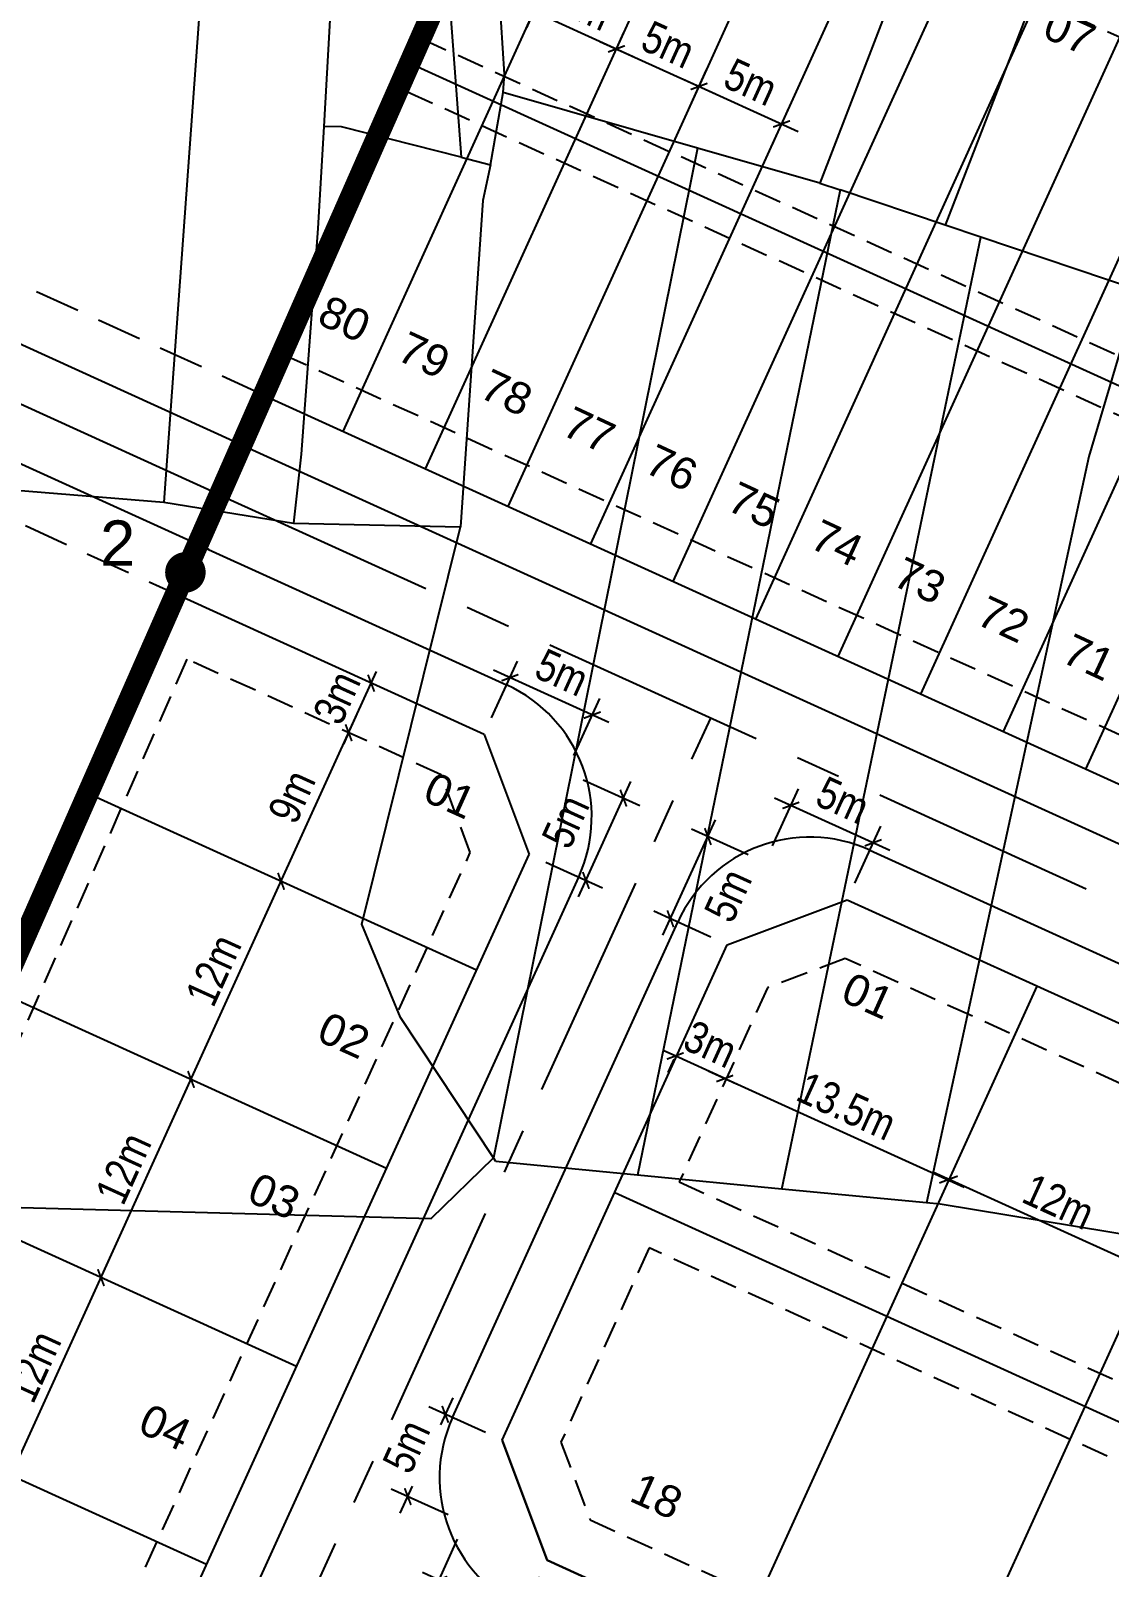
# Model space of a CAD drawing. Extents: x 597165 to 598689, y 1181586 to 1183364.
# Drawn here: x 597508 to 597567.5, y 1183097 to 1183181.8 of the extents above; entities that cross this region are included whole.
import ezdxf
from ezdxf.enums import TextEntityAlignment as Align

# ---------------------------------------------------------------- set-up
doc = ezdxf.new("R2010")
doc.units = 0
doc.header["$MEASUREMENT"] = 0
for name, pattern in [('CENTER', [2, 1.25, -0.25, 0.25, -0.25]), ('DASHED', [0.75, 0.5, -0.25]), ('LOGIOI', [4, 3, -1])]:
    doc.linetypes.add(name, pattern=pattern)
doc.layers.get('0').update_dxf_attribs({"linetype": 'CONTINUOUS'})
doc.layers.get('DEFPOINTS').update_dxf_attribs({"color": 8, "linetype": 'CONTINUOUS'})
for name, color, linetype in [('CGXD', 3, 'CONTINUOUS'), ('DIM-T', 7, 'CONTINUOUS'), ('MOCRANH', 7, 'CONTINUOUS'), ('NEN-HT', 8, 'CONTINUOUS'), ('NET-LENGOAI', 4, 'CONTINUOUS'), ('NET-LETRONG', 5, 'CONTINUOUS'), ('NET-PLO', 2, 'CONTINUOUS'), ('NET-TIM', 2, 'CENTER'), ('RANH_QUY_HOACH', 7, 'LOGIOI'), ('RANHGIAODAT', 150, 'LOGIOI'), ('TEXT-SOLO', 7, 'CONTINUOUS')]:
    doc.layers.add(name, color=color, linetype=linetype)
doc.styles.add('AVO', font='VHELVEN.TTF')
doc.styles.add('VHEL-C-R', font='VHELVCN.TTF')
doc.styles.add('VHELVEB', font='VHELVEB.TTF')
doc.dimstyles.new('TL1000', dxfattribs={"dimscale": 0, "dimtxt": 2, "dimasz": 0.7, "dimexe": 1, "dimexo": 1, "dimgap": 0.5, "dimtad": 1, "dimdec": 1, "dimzin": 12, "dimtxsty": 'VHEL-C-R', "dimblk1": 'ARCHTICK', "dimblk2": 'ARCHTICK', "dimsah": 1, "dimcen": -0.09, "dimdle": 1, "dimclrd": 256, "dimclre": 256, "dimclrt": 256, "dimazin": 3, "dimtfac": 0.005, "dimtdec": 1, "dimtix": 1, "dimtmove": 0, "dimatfit": 3, "dimtolj": 1, "dimtzin": 0})

# ---------------------------------------------------------------- blocks, each defined once
blk = doc.blocks.new('_ARCHTICK')
at = {"color": 0, "linetype": 'BYBLOCK', "const_width": 0.15}
blk.add_lwpolyline([(-0.5, -0.5), (0.5, 0.5)], dxfattribs=at)
blk = doc.blocks.new('*D1043')
at = {"linetype": 'BYBLOCK'}
for p, q in [((597534.842, 1183183.24), (597541.215, 1183180.343)), ((597535.608, 1183182.508), (597535.339, 1183181.916)), ((597540.062, 1183180.224), (597540.718, 1183181.668))]:
    blk.add_line(p, q, dxfattribs=at)
at = {"layer": 'DEFPOINTS', "color": 0, "linetype": 'BYBLOCK'}
for p in [(597536.021, 1183183.418), (597540.304, 1183180.757), (597539.648, 1183179.313)]:
    blk.add_point(p, dxfattribs=at)
at = {"linetype": 'BYBLOCK', "xscale": 0.7, "yscale": 0.7, "zscale": 0.7}
for p, rotation in [((597535.753, 1183182.827), 155.5524836828186), ((597540.304, 1183180.757), 335.5524836828185)]:
    blk.add_blockref('_ARCHTICK', p, dxfattribs=dict(at, rotation=rotation))
at = {"linetype": 'BYBLOCK', "insert": (597538.605, 1183183.061), "char_height": 1.75, "attachment_point": 5, "rotation": 335.55248, "style": 'VHEL-C-R'}
blk.add_mtext('\\A1;5m', dxfattribs=at)
blk = doc.blocks.new('*D1042')
at = {"linetype": 'BYBLOCK'}
for p, q in [((597540.062, 1183180.224), (597540.718, 1183181.668)), ((597539.394, 1183181.171), (597545.766, 1183178.274)), ((597544.34, 1183177.554), (597545.27, 1183179.598))]:
    blk.add_line(p, q, dxfattribs=at)
at = {"layer": 'DEFPOINTS', "color": 0, "linetype": 'BYBLOCK'}
for p in [(597539.648, 1183179.313), (597544.856, 1183178.688), (597543.927, 1183176.644)]:
    blk.add_point(p, dxfattribs=at)
at = {"linetype": 'BYBLOCK', "xscale": 0.7, "yscale": 0.7, "zscale": 0.7}
for p, rotation in [((597540.304, 1183180.757), 155.5524836828186), ((597544.856, 1183178.688), 335.5524836828185)]:
    blk.add_blockref('_ARCHTICK', p, dxfattribs=dict(at, rotation=rotation))
at = {"linetype": 'BYBLOCK', "insert": (597543.157, 1183180.991), "char_height": 1.75, "attachment_point": 5, "rotation": 335.55248, "style": 'VHEL-C-R'}
blk.add_mtext('\\A1;5m', dxfattribs=at)
blk = doc.blocks.new('*D1041')
at = {"linetype": 'BYBLOCK'}
for p, q in [((597543.946, 1183179.102), (597550.318, 1183176.205)), ((597544.34, 1183177.554), (597545.27, 1183179.598)), ((597548.863, 1183175.42), (597549.822, 1183177.529))]:
    blk.add_line(p, q, dxfattribs=at)
at = {"layer": 'DEFPOINTS', "color": 0, "linetype": 'BYBLOCK'}
for p in [(597543.927, 1183176.644), (597549.408, 1183176.619), (597548.449, 1183174.51)]:
    blk.add_point(p, dxfattribs=at)
at = {"linetype": 'BYBLOCK', "xscale": 0.7, "yscale": 0.7, "zscale": 0.7}
for p, rotation in [((597544.856, 1183178.688), 155.5524836828186), ((597549.408, 1183176.619), 335.5524836828185)]:
    blk.add_blockref('_ARCHTICK', p, dxfattribs=dict(at, rotation=rotation))
at = {"linetype": 'BYBLOCK', "insert": (597547.709, 1183178.922), "char_height": 1.75, "attachment_point": 5, "rotation": 335.55248, "style": 'VHEL-C-R'}
blk.add_mtext('\\A1;5m', dxfattribs=at)
blk = doc.blocks.new('*D991')
at = {"linetype": 'BYBLOCK'}
blk.add_line((597506.498, 1183101.181), (597512.292, 1183113.926), dxfattribs=at)
at = {"layer": 'DEFPOINTS', "color": 0, "linetype": 'BYBLOCK'}
for p in [(597511.878, 1183113.015), (597511.878, 1183113.015), (597506.912, 1183102.091)]:
    blk.add_point(p, dxfattribs=at)
at = {"linetype": 'BYBLOCK', "xscale": 0.7, "yscale": 0.7, "zscale": 0.7}
for p, rotation in [((597511.878, 1183113.015), 65.55248368399015), ((597506.912, 1183102.091), 245.5524836839901)]:
    blk.add_blockref('_ARCHTICK', p, dxfattribs=dict(at, rotation=rotation))
at = {"linetype": 'BYBLOCK', "insert": (597508.143, 1183108.122), "char_height": 1.75, "attachment_point": 5, "rotation": 65.55248, "style": 'VHEL-C-R'}
blk.add_mtext('\\A1;12m', dxfattribs=at)
blk = doc.blocks.new('*D990')
at = {"linetype": 'BYBLOCK'}
blk.add_line((597511.464, 1183112.105), (597517.258, 1183124.85), dxfattribs=at)
at = {"layer": 'DEFPOINTS', "color": 0, "linetype": 'BYBLOCK'}
for p in [(597516.845, 1183123.94), (597516.845, 1183123.94), (597511.878, 1183113.015)]:
    blk.add_point(p, dxfattribs=at)
at = {"linetype": 'BYBLOCK', "xscale": 0.7, "yscale": 0.7, "zscale": 0.7}
for p, rotation in [((597516.845, 1183123.94), 65.55248368399015), ((597511.878, 1183113.015), 245.5524836839901)]:
    blk.add_blockref('_ARCHTICK', p, dxfattribs=dict(at, rotation=rotation))
at = {"linetype": 'BYBLOCK', "insert": (597513.11, 1183119.047), "char_height": 1.75, "attachment_point": 5, "rotation": 65.55248, "style": 'VHEL-C-R'}
blk.add_mtext('\\A1;12m', dxfattribs=at)
blk = doc.blocks.new('*D989')
at = {"linetype": 'BYBLOCK'}
blk.add_line((597516.431, 1183123.029), (597522.225, 1183135.774), dxfattribs=at)
at = {"layer": 'DEFPOINTS', "color": 0, "linetype": 'BYBLOCK'}
for p in [(597521.811, 1183134.864), (597521.811, 1183134.864), (597516.845, 1183123.94)]:
    blk.add_point(p, dxfattribs=at)
at = {"linetype": 'BYBLOCK', "xscale": 0.7, "yscale": 0.7, "zscale": 0.7}
for p, rotation in [((597521.811, 1183134.864), 65.55248368399015), ((597516.845, 1183123.94), 245.5524836839901)]:
    blk.add_blockref('_ARCHTICK', p, dxfattribs=dict(at, rotation=rotation))
at = {"linetype": 'BYBLOCK', "insert": (597518.076, 1183129.971), "char_height": 1.75, "attachment_point": 5, "rotation": 65.55248, "style": 'VHEL-C-R'}
blk.add_mtext('\\A1;12m', dxfattribs=at)
blk = doc.blocks.new('*D988')
at = {"linetype": 'BYBLOCK'}
blk.add_line((597521.397, 1183133.953), (597525.95, 1183143.967), dxfattribs=at)
at = {"layer": 'DEFPOINTS', "color": 0, "linetype": 'BYBLOCK'}
for p in [(597525.536, 1183143.057), (597525.536, 1183143.057), (597521.811, 1183134.864)]:
    blk.add_point(p, dxfattribs=at)
at = {"linetype": 'BYBLOCK', "xscale": 0.7, "yscale": 0.7, "zscale": 0.7}
for p, rotation in [((597525.536, 1183143.057), 65.55248368399015), ((597521.811, 1183134.864), 245.5524836839901)]:
    blk.add_blockref('_ARCHTICK', p, dxfattribs=dict(at, rotation=rotation))
at = {"linetype": 'BYBLOCK', "insert": (597522.405, 1183139.537), "char_height": 1.75, "attachment_point": 5, "rotation": 65.55248, "style": 'VHEL-C-R'}
blk.add_mtext('\\A1;9m', dxfattribs=at)
blk = doc.blocks.new('*D987')
at = {"linetype": 'BYBLOCK'}
for p, q in [((597526.777, 1183145.788), (597527.067, 1183146.425)), ((597525.536, 1183143.057), (597526.777, 1183145.788)), ((597525.536, 1183143.057), (597525.246, 1183142.419))]:
    blk.add_line(p, q, dxfattribs=at)
at = {"layer": 'DEFPOINTS', "color": 0, "linetype": 'BYBLOCK'}
for p in [(597526.777, 1183145.788), (597526.777, 1183145.788), (597525.536, 1183143.057)]:
    blk.add_point(p, dxfattribs=at)
at = {"linetype": 'BYBLOCK', "xscale": 0.7, "yscale": 0.7, "zscale": 0.7}
for p, rotation in [((597526.777, 1183145.788), 245.5524836839901), ((597525.536, 1183143.057), 65.55248368399018)]:
    blk.add_blockref('_ARCHTICK', p, dxfattribs=dict(at, rotation=rotation))
at = {"linetype": 'BYBLOCK', "insert": (597524.888, 1183144.999), "char_height": 1.75, "attachment_point": 5, "rotation": 65.55248, "style": 'VHEL-C-R'}
blk.add_mtext('\\A1;3m', dxfattribs=at)
blk = doc.blocks.new('*D844')
at = {"linetype": 'BYBLOCK'}
blk.add_line((597559.476, 1183117.992), (597545.366, 1183124.406), dxfattribs=at)
at = {"layer": 'DEFPOINTS', "color": 0, "linetype": 'BYBLOCK'}
for p in [(597546.276, 1183123.992), (597546.276, 1183123.992), (597558.566, 1183118.405)]:
    blk.add_point(p, dxfattribs=at)
at = {"linetype": 'BYBLOCK', "xscale": 0.7, "yscale": 0.7, "zscale": 0.7}
for p, rotation in [((597546.276, 1183123.992), 155.5524836898488), ((597558.566, 1183118.405), 335.5524836898488)]:
    blk.add_blockref('_ARCHTICK', p, dxfattribs=dict(at, rotation=rotation))
at = {"linetype": 'BYBLOCK', "insert": (597552.998, 1183122.468), "char_height": 1.75, "attachment_point": 5, "rotation": 335.55248, "style": 'VHEL-C-R'}
blk.add_mtext('\\A1;13.5m', dxfattribs=at)
blk = doc.blocks.new('*D843')
at = {"linetype": 'BYBLOCK'}
for p, q in [((597543.545, 1183125.234), (597542.908, 1183125.524)), ((597543.463, 1183125.053), (597543.132, 1183124.324)), ((597546.276, 1183123.992), (597543.545, 1183125.234)), ((597546.276, 1183123.992), (597546.914, 1183123.703))]:
    blk.add_line(p, q, dxfattribs=at)
at = {"layer": 'DEFPOINTS', "color": 0, "linetype": 'BYBLOCK'}
for p in [(597543.877, 1183125.963), (597543.545, 1183125.234), (597546.276, 1183123.992)]:
    blk.add_point(p, dxfattribs=at)
at = {"linetype": 'BYBLOCK', "xscale": 0.7, "yscale": 0.7, "zscale": 0.7}
for p, rotation in [((597543.545, 1183125.234), 335.5524836898488), ((597546.276, 1183123.992), 155.5524836898488)]:
    blk.add_blockref('_ARCHTICK', p, dxfattribs=dict(at, rotation=rotation))
at = {"linetype": 'BYBLOCK', "insert": (597545.488, 1183125.882), "char_height": 1.75, "attachment_point": 5, "rotation": 335.55248, "style": 'VHEL-C-R'}
blk.add_mtext('\\A1;3m', dxfattribs=at)
blk = doc.blocks.new('*D641')
at = {"linetype": 'BYBLOCK'}
for p, q in [((597542.867, 1183131.886), (597545.757, 1183138.245)), ((597547.566, 1183136.324), (597544.433, 1183137.748)), ((597545.503, 1183131.786), (597542.37, 1183133.21))]:
    blk.add_line(p, q, dxfattribs=at)
at = {"layer": 'DEFPOINTS', "color": 0, "linetype": 'BYBLOCK'}
for p in [(597545.344, 1183137.334), (597548.477, 1183135.91), (597546.414, 1183131.372)]:
    blk.add_point(p, dxfattribs=at)
at = {"linetype": 'BYBLOCK', "xscale": 0.7, "yscale": 0.7, "zscale": 0.7}
for p, rotation in [((597545.344, 1183137.334), 65.55248368726099), ((597543.281, 1183132.797), 245.552483687261)]:
    blk.add_blockref('_ARCHTICK', p, dxfattribs=dict(at, rotation=rotation))
at = {"linetype": 'BYBLOCK', "insert": (597546.462, 1183134.088), "char_height": 1.75, "attachment_point": 5, "rotation": 65.55248, "style": 'VHEL-C-R'}
blk.add_mtext('\\A1;5m', dxfattribs=at)
blk = doc.blocks.new('*D640')
at = {"linetype": 'BYBLOCK'}
for p, q in [((597548.909, 1183136.829), (597550.334, 1183139.962)), ((597549.009, 1183139.465), (597555.369, 1183136.574)), ((597553.448, 1183134.765), (597554.873, 1183137.898))]:
    blk.add_line(p, q, dxfattribs=at)
at = {"layer": 'DEFPOINTS', "color": 0, "linetype": 'BYBLOCK'}
for p in [(597554.459, 1183136.988), (597548.495, 1183135.918), (597553.035, 1183133.855)]:
    blk.add_point(p, dxfattribs=at)
at = {"linetype": 'BYBLOCK', "xscale": 0.7, "yscale": 0.7, "zscale": 0.7}
for p, rotation in [((597549.92, 1183139.052), 155.5524836841455), ((597554.459, 1183136.988), 335.5524836841455)]:
    blk.add_blockref('_ARCHTICK', p, dxfattribs=dict(at, rotation=rotation))
at = {"linetype": 'BYBLOCK', "insert": (597552.786, 1183139.332), "char_height": 1.75, "attachment_point": 5, "rotation": 335.55248, "style": 'VHEL-C-R'}
blk.add_mtext('\\A1;5m', dxfattribs=at)
blk = doc.blocks.new('*D639')
at = {"linetype": 'BYBLOCK'}
for p, q in [((597531.276, 1183106.39), (597530.601, 1183104.906)), ((597533.084, 1183104.469), (597529.951, 1183105.893)), ((597531.021, 1183099.931), (597527.888, 1183101.356)), ((597528.385, 1183100.031), (597529.059, 1183101.515))]:
    blk.add_line(p, q, dxfattribs=at)
at = {"layer": 'DEFPOINTS', "color": 0, "linetype": 'BYBLOCK'}
for p in [(597533.995, 1183104.055), (597528.799, 1183100.942), (597531.932, 1183099.517)]:
    blk.add_point(p, dxfattribs=at)
at = {"linetype": 'BYBLOCK', "xscale": 0.7, "yscale": 0.7, "zscale": 0.7}
for p, rotation in [((597530.862, 1183105.48), 65.55248368493525), ((597528.799, 1183100.942), 245.5524836849353)]:
    blk.add_blockref('_ARCHTICK', p, dxfattribs=dict(at, rotation=rotation))
at = {"linetype": 'BYBLOCK', "insert": (597528.726, 1183103.712), "char_height": 1.75, "attachment_point": 5, "rotation": 65.55248, "style": 'VHEL-C-R'}
blk.add_mtext('\\A1;5m', dxfattribs=at)
blk = doc.blocks.new('*D638')
at = {"linetype": 'BYBLOCK'}
for p, q in [((597531.524, 1183098.588), (597530.1, 1183095.454)), ((597529.603, 1183096.778), (597531.087, 1183096.104)), ((597536.063, 1183096.524), (597534.639, 1183093.391)), ((597535.963, 1183093.887), (597534.479, 1183094.562))]:
    blk.add_line(p, q, dxfattribs=at)
at = {"layer": 'DEFPOINTS', "color": 0, "linetype": 'BYBLOCK'}
for p in [(597531.938, 1183099.498), (597536.477, 1183097.434), (597535.053, 1183094.301)]:
    blk.add_point(p, dxfattribs=at)
at = {"linetype": 'BYBLOCK', "xscale": 0.7, "yscale": 0.7, "zscale": 0.7}
for p, rotation in [((597530.513, 1183096.365), 155.5524836841455), ((597535.053, 1183094.301), 335.5524836841455)]:
    blk.add_blockref('_ARCHTICK', p, dxfattribs=dict(at, rotation=rotation))
at = {"linetype": 'BYBLOCK', "insert": (597532.281, 1183094.228), "char_height": 1.75, "attachment_point": 5, "rotation": 335.55248, "style": 'VHEL-C-R'}
blk.add_mtext('\\A1;5m', dxfattribs=at)
blk = doc.blocks.new('*D637')
at = {"linetype": 'BYBLOCK'}
for p, q in [((597538.209, 1183134.004), (597541.099, 1183140.362)), ((597538.463, 1183140.463), (597541.596, 1183139.038)), ((597536.4, 1183135.925), (597539.533, 1183134.5))]:
    blk.add_line(p, q, dxfattribs=at)
at = {"layer": 'DEFPOINTS', "color": 0, "linetype": 'BYBLOCK'}
for p in [(597537.552, 1183140.876), (597540.685, 1183139.452), (597535.489, 1183136.339)]:
    blk.add_point(p, dxfattribs=at)
at = {"linetype": 'BYBLOCK', "xscale": 0.7, "yscale": 0.7, "zscale": 0.7}
for p, rotation in [((597540.685, 1183139.452), 65.55248368128092), ((597538.622, 1183134.914), 245.5524836812809)]:
    blk.add_blockref('_ARCHTICK', p, dxfattribs=dict(at, rotation=rotation))
at = {"linetype": 'BYBLOCK', "insert": (597537.504, 1183138.161), "char_height": 1.75, "attachment_point": 5, "rotation": 65.55248, "style": 'VHEL-C-R'}
blk.add_mtext('\\A1;5m', dxfattribs=at)
blk = doc.blocks.new('*D636')
at = {"linetype": 'BYBLOCK'}
for p, q in [((597533.421, 1183143.87), (597534.845, 1183147.003)), ((597539.881, 1183143.615), (597533.521, 1183146.507)), ((597537.96, 1183141.806), (597539.385, 1183144.94))]:
    blk.add_line(p, q, dxfattribs=at)
at = {"layer": 'DEFPOINTS', "color": 0, "linetype": 'BYBLOCK'}
for p in [(597534.432, 1183146.093), (597533.007, 1183142.96), (597537.546, 1183140.896)]:
    blk.add_point(p, dxfattribs=at)
at = {"linetype": 'BYBLOCK', "xscale": 0.7, "yscale": 0.7, "zscale": 0.7}
for p, rotation in [((597534.432, 1183146.093), 155.5524836841455), ((597538.971, 1183144.029), 335.5524836841455)]:
    blk.add_blockref('_ARCHTICK', p, dxfattribs=dict(at, rotation=rotation))
at = {"linetype": 'BYBLOCK', "insert": (597537.298, 1183146.373), "char_height": 1.75, "attachment_point": 5, "rotation": 335.55248, "style": 'VHEL-C-R'}
blk.add_mtext('\\A1;5m', dxfattribs=at)
blk = doc.blocks.new('*D28')
at = {"linetype": 'BYBLOCK'}
blk.add_line((597557.749, 1183118.854), (597570.494, 1183113.06), dxfattribs=at)
at = {"layer": 'DEFPOINTS', "color": 0, "linetype": 'BYBLOCK'}
for p in [(597558.66, 1183118.44), (597569.584, 1183113.474), (597569.584, 1183113.474)]:
    blk.add_point(p, dxfattribs=at)
at = {"linetype": 'BYBLOCK', "xscale": 0.7, "yscale": 0.7, "zscale": 0.7}
for p, rotation in [((597558.66, 1183118.44), 155.5524836869335), ((597569.584, 1183113.474), 335.5524836869336)]:
    blk.add_blockref('_ARCHTICK', p, dxfattribs=dict(at, rotation=rotation))
at = {"linetype": 'BYBLOCK', "insert": (597564.691, 1183117.209), "char_height": 1.75, "attachment_point": 5, "rotation": 335.55248, "style": 'VHEL-C-R'}
blk.add_mtext('\\A1;12m', dxfattribs=at)

msp = doc.modelspace()

# ---------------------------------------------------------------- linework, layer by layer
at = {"layer": 'CGXD', "linetype": 'DASHED', "ltscale": 3}
msp.add_lwpolyline([(597536.1472, 1183195.8991), (597529.5254, 1183181.3336), (597588.7439, 1183154.4117), (597652.4678, 1183125.4415), (597713.9158, 1183097.506), (597719.0391, 1183108.7755), (597717.2406, 1183113.5703), (597659.0895, 1183140.007), (597595.3657, 1183168.9771), (597536.1472, 1183195.8991)], dxfattribs=at)
for points in [[(597595.3657, 1183168.9771), (597536.1472, 1183195.8991), (597529.5254, 1183181.3336), (597588.7439, 1183154.4117), (597652.4678, 1183125.4415), (597713.9158, 1183097.506), (597719.0391, 1183108.7755), (597717.2406, 1183113.5703), (597659.0895, 1183140.007)], [(597587.5023, 1183151.6807), (597528.2778, 1183178.6054), (597521.8499, 1183163.9518), (597580.8806, 1183137.1152), (597644.6044, 1183108.1451), (597690.1215, 1183087.4521), (597696.7432, 1183102.0175), (597651.2262, 1183122.7105)], [(597532.2426, 1183136.4456), (597530.6327, 1183140.7395), (597516.611, 1183147.114), (597495.9975, 1183100.3412), (597451.2167, 1182996.142), (597462.5528, 1182990.9884), (597466.8467, 1182992.5983)], [(597552.9226, 1183130.606), (597548.6287, 1183128.9961), (597543.7628, 1183118.2929), (597644.8107, 1183072.3545), (597649.6479, 1183082.9945), (597648.0026, 1183087.3807)], [(597542.1074, 1183114.6515), (597537.2415, 1183103.9483), (597538.8514, 1183099.6544), (597633.9954, 1183056.4), (597638.2893, 1183058.0099), (597643.1552, 1183068.7131)]]:
    msp.add_lwpolyline(points, close=True, dxfattribs=at)
at = {"layer": 'MOCRANH'}
msp.add_lwpolyline([(598297.3967, 1182239.54), (598213.8261, 1182511.342), (598335.1729, 1182835.3919), (598344.6661, 1182860.743), (597547.8605, 1183222.9796), (597536.9709, 1183198.2708), (597494.1637, 1183101.1393), (597439.7212, 1182974.4588), (597407.6696, 1182885.2338), (597394.7271, 1182848.3776), (597374.3757, 1182758.7003), (597340.8217, 1182551.4599), (597340.2111, 1182461.6352), (597341.3721, 1182437.3595)], dxfattribs=at)
msp.add_lwpolyline([(598297.3967, 1182239.54), (598213.8261, 1182511.342), (598335.1729, 1182835.3919), (598344.6661, 1182860.743), (597547.8605, 1183222.9796), (597536.9709, 1183198.2708), (597494.1637, 1183101.1393), (597439.7212, 1182974.4588), (597407.6696, 1182885.2338), (597394.7271, 1182848.3776), (597374.3757, 1182758.7003), (597340.8217, 1182551.4599), (597340.2111, 1182461.6352), (597341.3721, 1182437.3595)], dxfattribs=at)
at = {"layer": 'MOCRANH', "const_width": 1.1169}
msp.add_lwpolyline([(597515.9742, 1183151.8954, 1), (597517.0911, 1183151.8954, 1)], format="xyb", close=True, dxfattribs=at)
at = {"layer": 'MOCRANH', "color": 1, "const_width": 0.5585}
msp.add_lwpolyline([(597516.2534, 1183151.8954, 1), (597516.8119, 1183151.8954, 1)], format="xyb", close=True, dxfattribs=at)
at = {"layer": 'MOCRANH', "color": 1}
msp.add_point((597516.0715, 1183150.849), dxfattribs=at)
at = {"layer": 'NEN-HT', "linetype": 'CONTINUOUS'}
for p, q in [((597528.53, 1183218.07), (597531.74, 1183174.78)), ((597566.77, 1183212.86), (597554.51, 1183181.12)), ((597534.13, 1183179.37), (597533.41, 1183190.52)), ((597517.69, 1183188.09), (597515.34, 1183155.76)), ((597564.08, 1183185.67), (597558.43, 1183171.03)), ((597524.58, 1183183.83), (597524.16, 1183176.48)), ((597554.51, 1183181.12), (597551.51, 1183173.36)), ((597534.05, 1183178.35), (597534.13, 1183179.37)), ((597533.36, 1183174.37), (597534.05, 1183178.35)), ((597544.77, 1183175.29), (597534.05, 1183178.35)), ((597524.16, 1183176.48), (597523.84, 1183170.86)), ((597525.15, 1183176.46), (597524.16, 1183176.48)), ((597531.74, 1183174.78), (597525.15, 1183176.46)), ((597531.74, 1183174.78), (597533.36, 1183174.37)), ((597544.77, 1183175.29), (597533.53, 1183119.61)), ((597551.51, 1183173.36), (597544.77, 1183175.29)), ((597533.36, 1183174.37), (597532.94, 1183172.4)), ((597552.63, 1183172.98), (597541.47, 1183118.66)), ((597551.51, 1183173.36), (597552.63, 1183172.98)), ((597558.43, 1183171.03), (597552.63, 1183172.98)), ((597532.94, 1183172.4), (597531.71, 1183154.41)), ((597523.84, 1183170.86), (597522.92, 1183158.42)), ((597560.4, 1183170.37), (597558.43, 1183171.03)), ((597549.43, 1183117.9), (597560.4, 1183170.37)), ((597569.08, 1183167.45), (597560.4, 1183170.37)), ((597569.08, 1183167.45), (597566.35, 1183158.29)), ((597522.92, 1183158.42), (597522.5, 1183154.61)), ((597566.35, 1183158.29), (597557.39, 1183117.14)), ((597505.26, 1183156.58), (597515.34, 1183155.76)), ((597515.34, 1183155.76), (597522.5, 1183154.61)), ((597522.5, 1183154.61), (597531.71, 1183154.41)), ((597526.27, 1183132.51), (597531.71, 1183154.41)), ((597528.39, 1183127.36), (597526.27, 1183132.51)), ((597533.53, 1183119.61), (597528.39, 1183127.36)), ((597530.09, 1183116.27), (597533.53, 1183119.61)), ((597533.66, 1183119.41), (597533.53, 1183119.61)), ((597541.47, 1183118.66), (597533.66, 1183119.41)), ((597549.43, 1183117.9), (597541.47, 1183118.66)), ((597557.39, 1183117.14), (597549.43, 1183117.9)), ((597478.27, 1183117.65), (597530.09, 1183116.27)), ((597558.16, 1183117.07), (597557.39, 1183117.14)), ((597574.98, 1183114.28), (597558.16, 1183117.07))]:
    msp.add_line(p, q, dxfattribs=at)
at = {"layer": 'NET-LENGOAI', "ltscale": 20}
for p, q in [((597519.3604, 1183159.0459), (597499.0275, 1183168.2897)), ((597517.8175, 1183153.1564), (597496.5444, 1183162.8276)), ((597519.6271, 1183158.9247), (597701.9571, 1183076.0338)), ((597517.2072, 1183153.4339), (597534.2471, 1183145.6872)), ((597554.2746, 1183136.5823), (597651.681, 1183092.2993)), ((597471.7945, 1182988.9839), (597538.2189, 1183135.0936)), ((597531.2652, 1183105.3002), (597543.681, 1183132.6105))]:
    msp.add_line(p, q, dxfattribs=at)
for centre, start, end in [((597530.9362, 1183138.4045), 335.552484, 65.552484), ((597550.9637, 1183129.2996), 65.552484, 155.552484), ((597538.5479, 1183101.9894), 155.552484, 245.552484)]:
    msp.add_arc(centre, 8, start, end, dxfattribs=at)
at = {"layer": 'NET-LETRONG', "linetype": 'DASHED', "ltscale": 5}
for p, q in [((597520.8371, 1183161.6701), (597500.2691, 1183171.0207)), ((597516.811, 1183150.3186), (597495.3028, 1183160.0966))]:
    msp.add_line(p, q, dxfattribs=at)
at = {"layer": 'NET-LETRONG'}
for p, q in [((597520.8355, 1183161.6667), (597579.8459, 1183134.8394)), ((597533.0055, 1183142.9562), (597515.9973, 1183150.6885)), ((597533.0055, 1183142.9562), (597535.4879, 1183136.3352)), ((597469.0634, 1182990.2255), (597535.4879, 1183136.3352)), ((597546.412, 1183131.3689), (597553.033, 1183133.8513)), ((597553.033, 1183133.8513), (597650.3752, 1183089.5976)), ((597533.9962, 1183104.0587), (597546.412, 1183131.3689)), ((597533.9962, 1183104.0587), (597536.4786, 1183097.4377)), ((597536.4786, 1183097.4377), (597533.9962, 1183104.0587)), ((597536.4786, 1183097.4377), (597633.8851, 1183053.1547)), ((597633.8851, 1183053.1547), (597536.4786, 1183097.4377))]:
    msp.add_line(p, q, dxfattribs=at)
at = {"layer": 'NET-PLO'}
for p, q in [((597525.2255, 1183159.6709), (597541.7799, 1183196.0846)), ((597529.7772, 1183157.6016), (597546.3316, 1183194.0153)), ((597534.3289, 1183155.5323), (597550.8833, 1183191.946)), ((597538.8806, 1183153.463), (597555.435, 1183189.8767)), ((597543.4323, 1183151.3938), (597559.9867, 1183187.8074)), ((597547.984, 1183149.3245), (597564.5384, 1183185.7381)), ((597552.5357, 1183147.2552), (597569.0901, 1183183.6688)), ((597557.0874, 1183145.1859), (597573.6418, 1183181.5995)), ((597561.6391, 1183143.1166), (597578.1935, 1183179.5302)), ((597566.1908, 1183141.0473), (597582.7452, 1183177.4609)), ((597532.5909, 1183129.9628), (597511.031, 1183139.7644)), ((597546.9475, 1183092.6783), (597563.5019, 1183129.0919)), ((597527.6246, 1183119.0387), (597506.0647, 1183128.8403)), ((597557.8716, 1183087.712), (597574.426, 1183124.1256)), ((597522.6583, 1183108.1146), (597501.0983, 1183117.9162)), ((597540.2041, 1183117.7138), (597646.714, 1183069.2922)), ((597517.6919, 1183097.1906), (597496.132, 1183106.9921))]:
    msp.add_line(p, q, dxfattribs=at)
msp.add_lwpolyline([(597528.9046, 1183179.9681), (597588.1231, 1183153.0462), (597651.847, 1183124.076), (597715.5708, 1183095.1059)], dxfattribs=at)
at = {"layer": 'NET-TIM', "ltscale": 10}
for p, q in [((597518.824, 1183155.9943), (597497.786, 1183165.5587)), ((597518.4172, 1183156.1793), (597718.4012, 1183065.2625)), ((597469.973, 1182977.7286), (597545.5024, 1183143.8658))]:
    msp.add_line(p, q, dxfattribs=at)
at = {"layer": 'RANH_QUY_HOACH', "color": 1, "linetype": 'DASHED', "ltscale": 20, "const_width": 1.2, "flags": 128}
msp.add_lwpolyline([(598213.8261, 1182511.342), (598335.1729, 1182835.3919), (598344.6661, 1182860.743), (597547.8605, 1183222.9796), (597536.9709, 1183198.2708), (597494.1637, 1183101.1393), (597439.7212, 1182974.4588), (597407.6696, 1182885.2338), (597394.7271, 1182848.3776), (597374.3757, 1182758.7003), (597340.8217, 1182551.4599), (597340.2111, 1182461.6352), (597341.3721, 1182437.3595), (597345.3594, 1182366.2568), (597347.4489, 1182325.7368), (597346.6708, 1182267.2097), (597396.7196, 1181936.6184), (597442.3642, 1181957.8696), (597465.633, 1181971.3486), (597501.0995, 1181986.0417), (597656.5869, 1182038.5657), (597738.2962, 1182063.5406), (597807.4868, 1182085.32), (597867.7896, 1182104.3029), (597882.6286, 1182108.9741), (597915.464, 1182119.3104), (597990.1043, 1182142.8066), (598023.5178, 1182153.3249), (598090.3046, 1182174.3489), (598179.3376, 1182202.3758), (598297.3967, 1182239.54)], close=True, dxfattribs=at)
at = {"layer": 'RANH_QUY_HOACH', "color": 1, "linetype": 'CONTINUOUS', "ltscale": 20, "flags": 128}
msp.add_lwpolyline([(598297.3967, 1182239.54), (598213.8261, 1182511.342), (598335.1729, 1182835.3919), (598344.6661, 1182860.743), (597547.8605, 1183222.9796), (597536.9709, 1183198.2708), (597494.1637, 1183101.1393), (597439.7212, 1182974.4588), (597407.6696, 1182885.2338), (597394.7271, 1182848.3776), (597374.3757, 1182758.7003), (597340.8217, 1182551.4599), (597340.2111, 1182461.6352), (597341.3721, 1182437.3595)], dxfattribs=at)
at = {"layer": 'RANHGIAODAT', "color": 160, "linetype": 'CONTINUOUS', "ltscale": 2.5}
msp.add_lwpolyline([(598293.6241, 1182251.8099), (598213.8261, 1182511.342), (598335.1729, 1182835.3919), (598335.1729, 1182835.3919), (598335.1729, 1182835.3919), (598335.1729, 1182835.3919), (597536.9709, 1183198.2708), (597536.9709, 1183198.2708), (597536.9709, 1183198.2708), (597536.9709, 1183198.2708), (597536.9709, 1183198.2708), (597536.9709, 1183198.2708), (597536.9709, 1183198.2708), (597536.9709, 1183198.2708), (597536.9709, 1183198.2708), (597494.1637, 1183101.1393), (597439.7212, 1182974.4588), (597407.6696, 1182885.2338), (597394.7271, 1182848.3776), (597374.3757, 1182758.7003), (597340.8217, 1182551.4599), (597340.2111, 1182461.6352), (597341.3721, 1182437.3595)], dxfattribs=at)

# ---------------------------------------------------------------- texts
at = {"layer": 'MOCRANH', "color": 1, "style": 'VHELVEB'}
msp.add_text('2', height=2.5, dxfattribs=at).set_placement((597512.7987, 1183152.26), align=Align.CENTER)
at = {"layer": 'TEXT-SOLO', "color": 3, "style": 'AVO'}
for s, rotation, p in [('07', 335.786661, (597564.9333, 1183180.893)), ('80', 335.112736, (597524.9398, 1183165.0855)), ('79', 335.112736, (597529.3297, 1183163.0897)), ('78', 335.112736, (597533.8814, 1183161.0204)), ('77', 335.112736, (597538.4332, 1183158.9511)), ('76', 335.112736, (597542.9849, 1183156.8818)), ('75', 335.112736, (597547.5259, 1183154.8097)), ('74', 335.112736, (597552.0965, 1183152.7259)), ('73', 335.112736, (597556.6692, 1183150.6576)), ('72', 335.112736, (597561.2789, 1183148.5212)), ('71', 335.112736, (597565.9874, 1183146.4273)), ('01', 335.786661, (597530.7679, 1183138.8033)), ('01', 335.786661, (597553.8147, 1183127.7569)), ('02', 335.786661, (597524.9192, 1183125.5746)), ('03', 335.786661, (597521.073, 1183116.7148)), ('04', 335.786661, (597515.0624, 1183103.9714)), ('18', 335.786661, (597542.1686, 1183100.1826))]:
    msp.add_text(s, height=1.75, rotation=rotation, dxfattribs=at).set_placement(p, align=Align.CENTER)

# ---------------------------------------------------------------- dimensions: what is measured, and where the dimension line sits
at = {"layer": 'DIM-T', "color": 1}
for base, p1, p2, angle, picture, middle in [((597540.3042, 1183180.7573), (597536.0214, 1183183.4181), (597539.6477, 1183179.3132), 155.552484, '*D1043', (597538.6052, 1183183.0607)), ((597544.8559, 1183178.688), (597539.6477, 1183179.3132), (597543.9266, 1183176.6438), 155.552484, '*D1042', (597543.1569, 1183180.9914)), ((597549.4077, 1183176.6187), (597543.9266, 1183176.6438), (597548.4489, 1183174.5099), 155.552484, '*D1041', (597547.7086, 1183178.9221)), ((597526.7772, 1183145.7877), (597525.5357, 1183143.0567), (597526.7772, 1183145.7877), 245.552484, '*D987', (597524.8877, 1183144.999)), ((597525.5357, 1183143.0567), (597521.8109, 1183134.8636), (597525.5357, 1183143.0567), 245.552484, '*D988', (597522.4046, 1183139.5369)), ((597521.8109, 1183134.8636), (597516.8446, 1183123.9395), (597521.8109, 1183134.8636), 245.552484, '*D989', (597518.0761, 1183129.9706)), ((597543.5454, 1183125.2341), (597546.2764, 1183123.9925), (597543.8769, 1183125.9633), 155.552484, '*D843', (597545.4877, 1183125.882)), ((597516.8446, 1183123.9395), (597511.8783, 1183113.0154), (597516.8446, 1183123.9395), 245.552484, '*D990', (597513.1097, 1183119.0465)), ((597546.2764, 1183123.9925), (597558.566, 1183118.4054), (597546.2764, 1183123.9925), 155.552484, '*D844', (597552.998, 1183122.4676)), ((597569.5836, 1183113.4741), (597558.6595, 1183118.4404), (597569.5836, 1183113.4741), 155.552484, '*D28', (597564.6906, 1183117.209)), ((597511.8783, 1183113.0154), (597506.912, 1183102.0913), (597511.8783, 1183113.0154), 245.552484, '*D991', (597508.1434, 1183108.1224))]:
    dim = msp.add_linear_dim(base=base, p1=p1, p2=p2, angle=angle, dimstyle='TL1000', override={"dimscale": 1, "dimtxt": 1.75, "dimdsep": 46, "dimpost": 'm'}, dxfattribs=at)
    dim.commit()
    dim.dimension.update_dxf_attribs({"geometry": picture, "text_midpoint": middle})
at = {"layer": 'DIM-T'}
for base, p1, p2, angle, picture, middle in [((597534.4315, 1183146.0929), (597537.5463, 1183140.896), (597533.007, 1183142.9596), 155.552484, '*D636', (597537.2976, 1183146.3731)), ((597540.6855, 1183139.4521), (597535.4894, 1183136.3386), (597537.5524, 1183140.8764), 65.552484, '*D637', (597537.5036, 1183138.1608)), ((597554.459, 1183136.988), (597548.4953, 1183135.9183), (597553.0345, 1183133.8547), 335.552484, '*D640', (597552.7859, 1183139.3319)), ((597545.3435, 1183137.3345), (597546.4135, 1183131.3723), (597548.4765, 1183135.9101), 65.552484, '*D641', (597546.4624, 1183134.0879)), ((597528.7987, 1183100.9418), (597533.9947, 1183104.0553), (597531.9317, 1183099.5174), 245.552484, '*D639', (597528.7264, 1183103.7125)), ((597535.0526, 1183094.301), (597531.9378, 1183099.4979), (597536.4771, 1183097.4343), 335.552484, '*D638', (597532.2807, 1183094.228))]:
    dim = msp.add_linear_dim(base=base, p1=p1, p2=p2, angle=angle, dimstyle='TL1000', override={"dimscale": 1, "dimtxt": 1.75, "dimpost": 'm'}, dxfattribs=at)
    dim.commit()
    dim.dimension.update_dxf_attribs({"geometry": picture, "text_midpoint": middle, "dimtype": 161})

doc.saveas('drawing.dxf')
